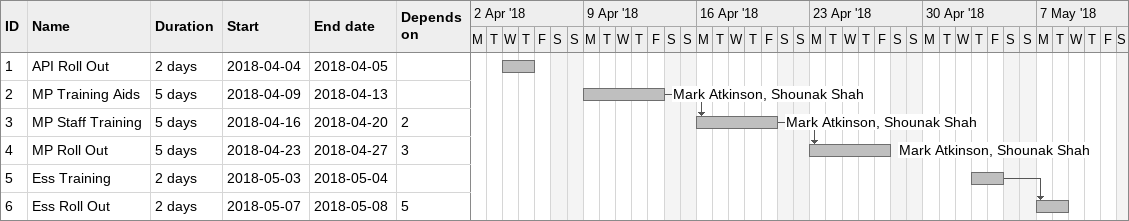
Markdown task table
| ID | Task | Duration | Start | Finish | Predecessors | Resources |
|---|---|---|---|---|---|---|
| 1 | API Roll Out | 2d | 2018-04-04 | 2018-04-05 |  |  |
| 2 | MP Training Aids | 5d | 2018-04-09 | 2018-04-13 |  | Mark Atkinson, Shounak Shah |
| 3 | MP Staff Training | 5d | 2018-04-16 | 2018-04-20 | 2 | Mark Atkinson, Shounak Shah |
| 4 | MP Roll Out | 5d | 2018-04-23 | 2018-04-27 | 3 | Mark Atkinson, Shounak Shah |
| 5 | Ess Training | 2d | 2018-05-03 | 2018-05-04 |  |  |
| 6 | Ess Roll Out | 2d | 2018-05-07 | 2018-05-08 | 5 |  |
